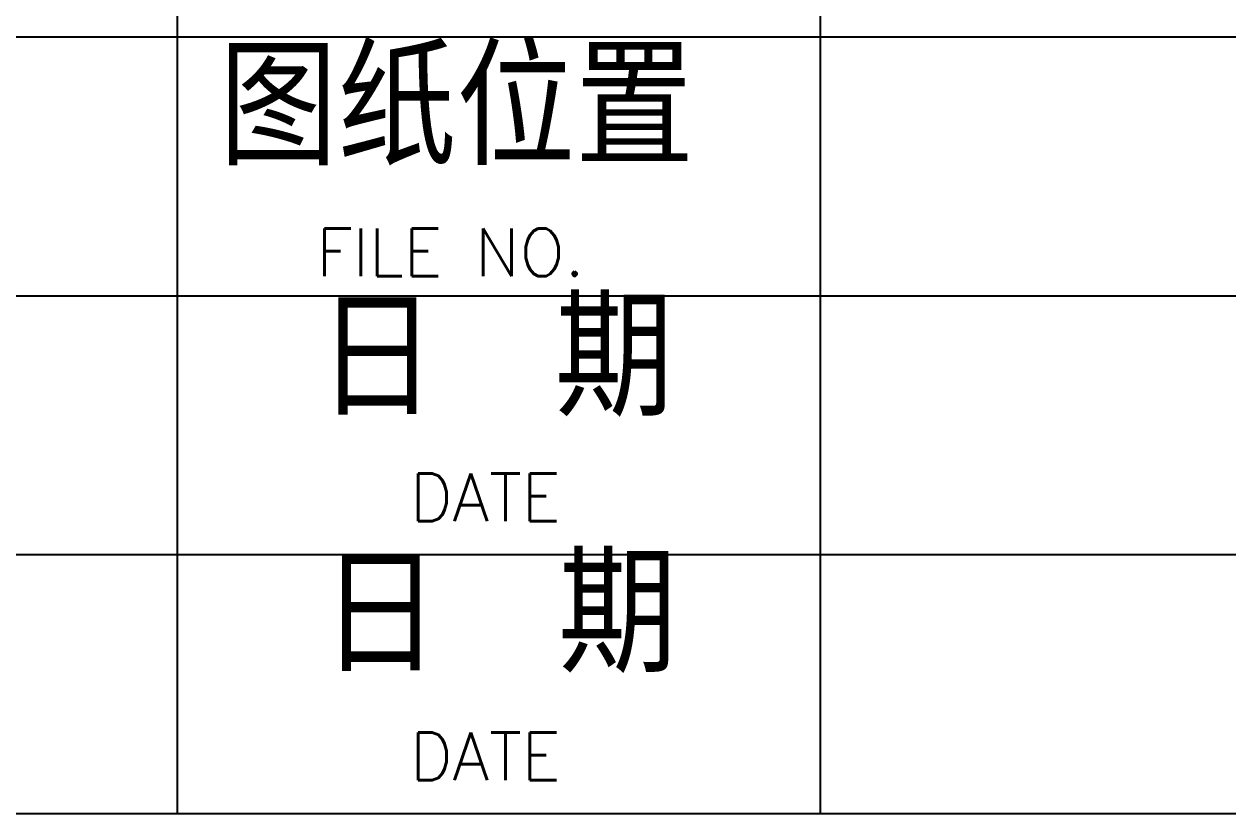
# Model space of a CAD drawing. Header units: millimetres. Extents: x 1828 to 4232, y -172 to 1484.
# Drawn here: x 2294.8 to 2360.1, y 467 to 509.9 of the extents above; entities that cross this region are included whole.
import ezdxf

# ---------------------------------------------------------------- set-up
doc = ezdxf.new("R2010")
doc.units = ezdxf.units.MM
doc.header["$LTSCALE"] = 30.734
doc.layers.get('0').update_dxf_attribs({"linetype": 'CONTINUOUS'})
doc.styles.get("Standard").update_dxf_attribs({"font": 'txt', "width": 0.85})
doc.styles.add('图框文字', font='romans.shx')

msp = doc.modelspace()

# ---------------------------------------------------------------- linework, layer by layer
at = {"lineweight": 25}
for p, q in [((2303.075, 537.266), (2303.075, 467.018)), ((2524.437, 509.167), (2213.391, 509.167)), ((2524.437, 495.117), (2213.391, 495.117)), ((2430.408, 481.067), (2213.391, 481.067)), ((2430.408, 467.018), (2213.391, 467.018))]:
    msp.add_line(p, q, dxfattribs=at)
msp.add_line((2337.989, 537.266), (2337.989, 467.018))

# ---------------------------------------------------------------- texts
at = {"lineweight": 25, "style": '图框文字'}
for s, p in [('FILE NO.', (2310.629, 496.2)), ('DATE', (2315.713, 482.903)), ('DATE', (2315.713, 468.853))]:
    msp.add_text(s, height=2.5773, dxfattribs=at).set_placement(p)
at = {"color": 7, "char_height": 5.55827, "attachment_point": 1}
for s, insert, width in [('{\\fSimSun|b0|i0|c134|p54;图纸位置}', (2305.347, 508.377), 32.14858), ('{\\fSimSun|b0|i0|c134|p54;日  期  }', (2310.702, 494.756), 24.23115), ('{\\fSimSun|b0|i0|c134|p54;日  期  }', (2310.889, 480.853), 24.23115)]:
    msp.add_mtext(s, dxfattribs=dict(at, insert=insert, width=width))

doc.saveas('drawing.dxf')
